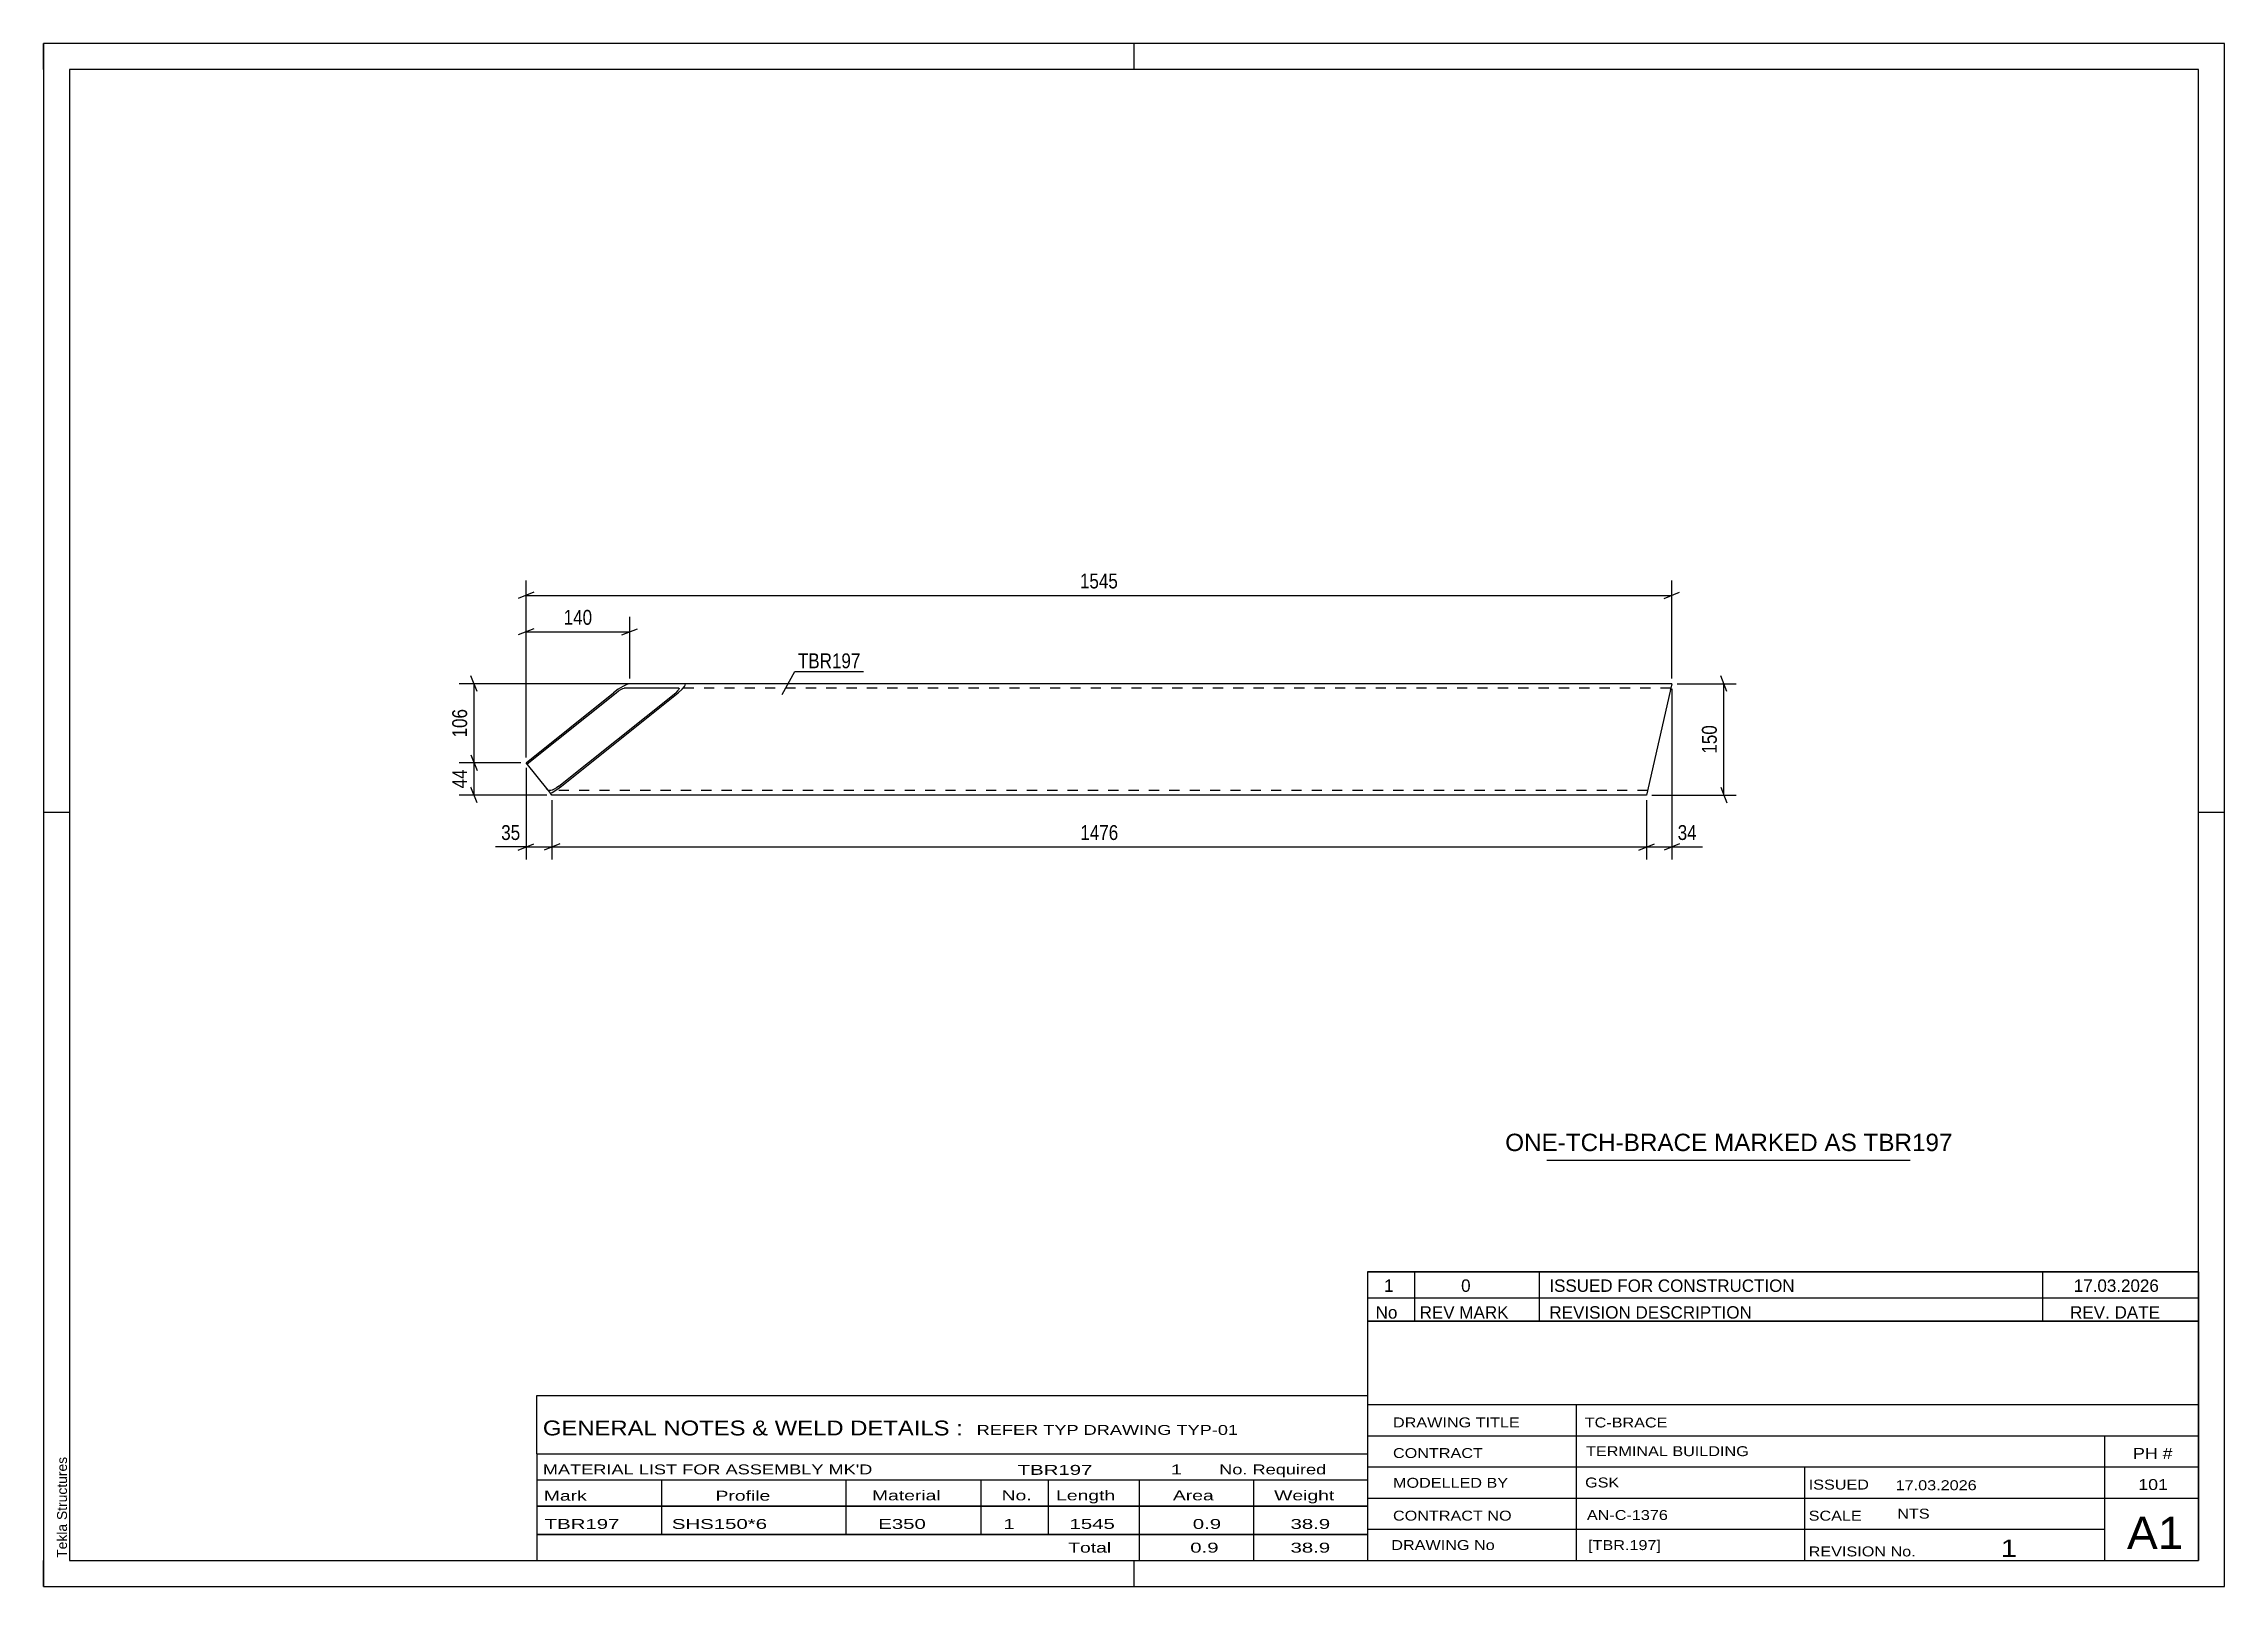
# Model space of a CAD drawing. Header units: millimetres. Extents: x 0 to 420, y 0 to 297.
import ezdxf

# ---------------------------------------------------------------- set-up
doc = ezdxf.new("R2010")
doc.units = ezdxf.units.MM
doc.linetypes.add('DXK_LINE_DOT2', pattern=[3.9198, 1.9599, -1.9599])
doc.styles.add('Arial', font='arial.ttf', dxfattribs={"height": 0.2})
doc.styles.add('Arial Narrow', font='ARIALN.TTF', dxfattribs={"height": 0.2})

# ---------------------------------------------------------------- blocks, each defined once
blk = doc.blocks.new('Unknown-580739674-1161')
at = {"color": 5, "linetype": 'Continuous'}
for p, q in [((420, 297), (0, 297)), ((0, 297), (0, 0)), ((0, 292), (0, 297)), ((210, 292), (210, 297)), ((420, 0), (420, 297)), ((415, 292), (5, 292)), ((5, 292), (5, 5)), ((415, 5), (415, 292)), ((5, 149), (0, 149)), ((420, 149), (415, 149)), ((0, 0), (0, 5)), ((5, 5), (415, 5)), ((210, 0), (210, 5)), ((0, 0), (420, 0))]:
    blk.add_line(p, q, dxfattribs=at)
at = {"color": 174, "linetype": 'Continuous', "style": 'Arial'}
blk.add_text('Tekla Structures', height=1.9102, rotation=90, dxfattribs=at).set_placement((4.5, 5.5))
blk = doc.blocks.new('Part-580739674-1715 - 1709')
at = {"color": 2, "linetype": 'Continuous'}
for p, q in [((110.65, 172.71), (109.75, 172.05)), ((110.25, 172.05), (110.7, 172.38)), ((111.56, 173.26), (110.65, 172.71)), ((110.7, 172.38), (111.16, 172.66)), ((111.16, 172.66), (111.55, 172.84)), ((111.55, 172.84), (111.82, 172.91)), ((112.35, 173.64), (111.56, 173.26)), ((122.31, 172.91), (111.82, 172.91)), ((112.89, 173.77), (112.35, 173.64)), ((313.59, 173.77), (112.89, 173.77)), ((122.11, 172.38), (121.73, 172.05)), ((122.35, 172.66), (122.11, 172.38)), ((122.23, 172.05), (122.98, 172.71)), ((122.31, 172.91), (122.42, 172.84)), ((122.42, 172.84), (122.35, 172.66)), ((122.98, 172.71), (123.46, 173.26)), ((123.6, 173.64), (123.38, 173.77)), ((123.46, 173.26), (123.6, 173.64)), ((313.59, 173.77), (308.73, 152.34)), ((92.91, 158.57), (109.75, 172.05)), ((93.1, 158.33), (110.25, 172.05)), ((99.25, 154.05), (121.73, 172.05)), ((99.75, 154.05), (122.23, 172.05)), ((97.16, 153.26), (92.91, 158.57)), ((97.16, 153.26), (97.21, 153.2)), ((97.68, 153.2), (97.21, 153.2)), ((97.62, 152.69), (97.21, 153.2)), ((97.62, 152.69), (97.94, 152.84)), ((97.9, 152.34), (97.62, 152.69)), ((97.95, 153.26), (97.68, 153.2)), ((308.73, 152.34), (97.9, 152.34)), ((97.94, 152.84), (98.85, 153.4)), ((98.34, 153.45), (97.95, 153.26)), ((98.8, 153.72), (98.34, 153.45)), ((99.25, 154.05), (98.8, 153.72)), ((98.85, 153.4), (99.75, 154.05))]:
    blk.add_line(p, q, dxfattribs=at)
at = {"color": 7, "linetype": 'DXK_LINE_DOT2'}
for p, q in [((313.39, 172.91), (122.31, 172.91)), ((313.35, 172.71), (313.38, 172.84)), ((313.38, 172.84), (313.35, 172.71)), ((313.38, 172.84), (313.39, 172.91)), ((313.39, 172.91), (313.38, 172.84)), ((97.01, 153.45), (96.79, 153.72)), ((97.05, 153.4), (97.01, 153.45)), ((97.21, 153.2), (97.16, 153.26)), ((97.79, 152.47), (97.62, 152.69)), ((308.92, 153.2), (97.68, 153.2))]:
    blk.add_line(p, q, dxfattribs=at)
blk = doc.blocks.new('StraightDimension-580739674-1777 - 1709')
at = {"color": 7, "linetype": 'Continuous'}
for p, q in [((313.59, 172.77), (313.59, 139.94)), ((308.73, 151.34), (308.73, 139.94)), ((307.23, 141.74), (310.23, 142.94)), ((315.09, 142.94), (312.09, 141.74)), ((308.73, 142.34), (313.59, 142.34))]:
    blk.add_line(p, q, dxfattribs=at)
at = {"color": 0}
blk.add_wipeout([(318.97, 143.09), (318.97, 147.29), (314.11, 147.29), (314.11, 143.09)], dxfattribs=at)
at = {"color": 7, "linetype": 'Continuous'}
blk.add_line((313.59, 142.34), (319.49, 142.34), dxfattribs=at)
blk.add_line((313.59, 142.34), (319.49, 142.34), dxfattribs=at)
at = {"color": 3, "style": 'Arial Narrow'}
blk.add_text('34', height=2.863, dxfattribs=at).set_placement((314.71, 143.69))
blk = doc.blocks.new('StraightDimension-580739674-1779 - 1709')
at = {"color": 7, "linetype": 'Continuous'}
for p, q in [((92.91, 157.57), (92.91, 139.94)), ((97.9, 151.34), (97.9, 139.94)), ((91.41, 141.74), (94.41, 142.94)), ((99.4, 142.94), (96.4, 141.74)), ((92.91, 142.34), (97.9, 142.34))]:
    blk.add_line(p, q, dxfattribs=at)
at = {"color": 0}
blk.add_wipeout([(92.38, 143.09), (92.38, 147.29), (87.53, 147.29), (87.53, 143.09)], dxfattribs=at)
at = {"color": 7, "linetype": 'Continuous'}
blk.add_line((92.91, 142.34), (87, 142.34), dxfattribs=at)
blk.add_line((92.91, 142.34), (87, 142.34), dxfattribs=at)
at = {"color": 3, "style": 'Arial Narrow'}
blk.add_text('35', height=2.863, dxfattribs=at).set_placement((88.13, 143.69))
blk = doc.blocks.new('StraightDimension-580739674-1757 - 1709')
at = {"color": 7, "linetype": 'Continuous'}
for p, q in [((123.38, 173.77), (80.06, 173.77)), ((83.51, 172.27), (82.31, 175.27)), ((82.91, 158.57), (82.91, 173.77)), ((82.31, 160.07), (83.51, 157.07)), ((91.91, 158.57), (80.06, 158.57))]:
    blk.add_line(p, q, dxfattribs=at)
at = {"color": 0}
blk.add_wipeout([(82.16, 169.51), (77.96, 169.51), (77.96, 162.83), (82.16, 162.83)], dxfattribs=at)
at = {"color": 3, "style": 'Arial Narrow'}
blk.add_text('106', height=2.863, rotation=90.0002, dxfattribs=at).set_placement((81.56, 163.43))
blk = doc.blocks.new('StraightDimension-580739674-1770 - 1709')
at = {"color": 7, "linetype": 'Continuous'}
for p, q in [((314.59, 173.77), (325.99, 173.77)), ((324.19, 172.27), (322.99, 175.27)), ((323.59, 152.34), (323.59, 173.77)), ((309.73, 152.34), (325.99, 152.34)), ((322.99, 153.84), (324.19, 150.84))]:
    blk.add_line(p, q, dxfattribs=at)
at = {"color": 0}
blk.add_wipeout([(322.84, 166.39), (318.64, 166.39), (318.64, 159.71), (322.84, 159.71)], dxfattribs=at)
at = {"color": 3, "style": 'Arial Narrow'}
blk.add_text('150', height=2.863, rotation=90.0002, dxfattribs=at).set_placement((322.24, 160.31))
blk = doc.blocks.new('StraightDimension-580739674-1758 - 1709')
at = {"color": 7, "linetype": 'Continuous'}
for p, q in [((82.31, 160.07), (83.51, 157.07)), ((91.91, 158.57), (80.06, 158.57)), ((82.91, 152.34), (82.91, 158.57)), ((96.9, 152.34), (80.06, 152.34)), ((83.51, 150.84), (82.31, 153.84))]:
    blk.add_line(p, q, dxfattribs=at)
at = {"color": 0}
blk.add_wipeout([(82.16, 157.88), (77.96, 157.88), (77.96, 153.03), (82.16, 153.03)], dxfattribs=at)
at = {"color": 3, "style": 'Arial Narrow'}
blk.add_text('44', height=2.863, rotation=90.0002, dxfattribs=at).set_placement((81.56, 153.63))
blk = doc.blocks.new('StraightDimension-580739674-1778 - 1709')
at = {"color": 7, "linetype": 'Continuous'}
for p, q in [((97.9, 151.34), (97.9, 139.94)), ((308.73, 151.34), (308.73, 139.94)), ((99.4, 142.94), (96.4, 141.74)), ((307.23, 141.74), (310.23, 142.94)), ((97.9, 142.34), (308.73, 142.34))]:
    blk.add_line(p, q, dxfattribs=at)
at = {"color": 0}
blk.add_wipeout([(207.57, 143.09), (207.57, 147.29), (199.06, 147.29), (199.06, 143.09)], dxfattribs=at)
at = {"color": 3, "style": 'Arial Narrow'}
blk.add_text('1476', height=2.863, dxfattribs=at).set_placement((199.66, 143.69))
blk = doc.blocks.new('StraightDimension-580739674-1793 - 1709')
at = {"color": 7, "linetype": 'Continuous'}
for p, q in [((92.91, 159.57), (92.91, 193.62)), ((313.59, 174.77), (313.59, 193.62)), ((94.41, 191.37), (91.41, 190.17)), ((92.91, 190.77), (313.59, 190.77)), ((312.09, 190.17), (315.09, 191.37))]:
    blk.add_line(p, q, dxfattribs=at)
at = {"color": 0}
blk.add_wipeout([(207.5, 191.52), (207.5, 195.72), (198.99, 195.72), (198.99, 191.52)], dxfattribs=at)
at = {"color": 3, "style": 'Arial Narrow'}
blk.add_text('1545', height=2.863, dxfattribs=at).set_placement((199.59, 192.12))
blk = doc.blocks.new('StraightDimension-580739674-2004 - 1709')
at = {"color": 7, "linetype": 'Continuous'}
for p, q in [((92.91, 159.57), (92.91, 186.62)), ((112.89, 174.77), (112.89, 186.62)), ((94.41, 184.37), (91.41, 183.17)), ((92.91, 183.77), (112.89, 183.77)), ((111.39, 183.17), (114.39, 184.37))]:
    blk.add_line(p, q, dxfattribs=at)
at = {"color": 0}
blk.add_wipeout([(106.24, 184.52), (106.24, 188.72), (99.56, 188.72), (99.56, 184.52)], dxfattribs=at)
at = {"color": 3, "style": 'Arial Narrow'}
blk.add_text('140', height=2.863, dxfattribs=at).set_placement((100.16, 185.12))
blk = doc.blocks.new('Unknown-580739674-2089')
at = {"color": 7, "linetype": 'Continuous'}
for p, q in [((255, 51.05), (255, 5)), ((255, 51.05), (415, 51.05)), ((415, 51), (415, 5)), ((255, 35), (415, 35)), ((295.14, 35), (295.14, 5)), ((255, 29), (415, 29)), ((397, 5.05), (397, 29.05)), ((255, 23), (415, 23)), ((339.14, 23), (339.14, 5)), ((255, 17), (415, 17)), ((255, 11), (397, 11)), ((255, 5), (415, 5))]:
    blk.add_line(p, q, dxfattribs=at)
at = {"color": 7, "style": 'Arial Narrow'}
for s, height, width, p in [('DRAWING TITLE', 1.9089, 1.425378, (259.88, 30.61)), ('TC-BRACE', 1.909, 1.425378, (296.81, 30.59)), ('CONTRACT', 1.909, 1.425378, (259.88, 24.71)), ('TERMINAL BUILDING', 1.9089, 1.425378, (297.06, 25.07)), ('MODELLED BY', 1.9089, 1.425378, (259.88, 18.98)), ('GSK', 1.909, 1.425378, (296.88, 19.04)), ('ISSUED', 1.909, 1.425378, (339.94, 18.64)), ('17.03.2026', 1.909, 1.425378, (356.69, 18.52)), ('CONTRACT NO', 1.9089, 1.425378, (259.88, 12.66)), ('AN-C-1376', 1.909, 1.425378, (297.23, 12.78)), ('SCALE', 1.909, 1.425378, (339.94, 12.65)), ('A1', 6.204, 1.25, (401.24, 7.2)), ('DRAWING No', 1.909, 1.425378, (259.56, 7)), ('[TBR.197]', 1.909, 1.425378, (297.46, 6.99)), ('1', 3.34, 1.5, (376.91, 5.68)), ('REVISION No.', 1.9089, 1.425378, (339.94, 5.77))]:
    blk.add_text(s, height=height, dxfattribs=dict(at, width=width)).set_placement(p)
at = {"color": 7, "linetype": 'Continuous', "style": 'Arial Narrow'}
for s, height, width, p in [('PH #', 2.1, 1.42538, (402.4, 24.55)), ('101', 2.1, 1.42538, (403.41, 18.55)), ('NTS', 1.909, 1.425378, (357, 13.05))]:
    blk.add_text(s, height=height, dxfattribs=dict(at, width=width)).set_placement(p)
blk = doc.blocks.new('Unknown-580739674-2090')
at = {"color": 7, "linetype": 'Continuous'}
for p, q in [((255, 60.55), (415, 60.55)), ((415, 60.55), (255, 60.55)), ((255, 60.55), (255, 55.55)), ((264, 60.55), (264, 55.55)), ((288, 60.55), (288, 55.55)), ((385, 60.55), (385, 55.55)), ((415, 60.55), (415, 55.55)), ((255, 55.55), (415, 55.55)), ((255, 55.55), (255, 51.05)), ((255, 55.55), (415, 55.55)), ((264, 55.55), (264, 51.05)), ((288, 55.55), (288, 51.05)), ((385, 55.55), (385, 51.05)), ((415, 55.55), (415, 51.05)), ((415, 51.05), (255, 51.05))]:
    blk.add_line(p, q, dxfattribs=at)
at = {"color": 7, "linetype": 'Continuous', "style": 'Arial Narrow'}
for s, height, width, p in [('1', 2.39, 1.196471, (258.16, 56.7)), ('0', 2.39, 1.196471, (273, 56.7)), ('ISSUED FOR CONSTRUCTION', 2.3861, 1.196471, (290, 56.7)), ('17.03.2026', 2.386, 1.196471, (391, 56.7)), ('No', 2.386, 1.2, (256.54, 51.55)), ('REV MARK', 2.386, 1.2, (265, 51.55)), ('REVISION DESCRIPTION', 2.3861, 1.2, (290, 51.55)), ('REV. DATE', 2.386, 1.2, (390.28, 51.55))]:
    blk.add_text(s, height=height, dxfattribs=dict(at, width=width)).set_placement(p)
blk = doc.blocks.new('Unknown-580739674-2091')
at = {"color": 7, "linetype": 'Continuous'}
for p, q in [((95, 36.75), (255, 36.75)), ((95, 25.5), (95, 36.75)), ((255, 36.75), (255, 25.5)), ((95, 25.5), (255, 25.5)), ((95, 25.5), (95, 20.5)), ((255, 25.5), (255, 20.5)), ((95, 20.5), (255, 20.5)), ((95, 20.5), (95, 15.5)), ((119, 20.5), (119, 15.5)), ((154.5, 20.5), (154.5, 15.5)), ((180.5, 20.5), (180.5, 15.5)), ((193.5, 20.5), (193.5, 15.5)), ((211, 20.5), (211, 15.5)), ((233, 20.5), (233, 15.5)), ((255, 20.5), (255, 15.5)), ((95, 15.5), (255, 15.5)), ((95, 15.45), (95, 10.05)), ((95, 15.45), (255, 15.45)), ((119, 15.5), (119, 10)), ((154.5, 15.5), (154.5, 10)), ((180.5, 15.5), (180.5, 10)), ((193.5, 15.5), (193.5, 10)), ((211, 15.5), (211, 10)), ((233, 15.5), (233, 10)), ((255, 15.45), (255, 10.05)), ((95, 10.05), (255, 10.05)), ((95, 10), (255, 10)), ((95, 10), (95, 5)), ((211, 10), (211, 5)), ((233, 10), (233, 5)), ((255, 10), (255, 5)), ((95, 5), (255, 5))]:
    blk.add_line(p, q, dxfattribs=at)
at = {"color": 7, "style": 'Arial Narrow'}
for s, height, width, p in [('GENERAL NOTES & WELD DETAILS :', 2.8633, 1.4, (96.15, 29.06)), ('REFER TYP DRAWING TYP-01', 1.9089, 1.6, (179.7, 29.16)), ("MATERIAL LIST FOR ASSEMBLY MK'D", 1.9089, 1.6, (96.15, 21.56)), ('TBR197', 1.909, 1.794707, (187.59, 21.47)), ('1', 1.91, 1.794707, (217.08, 21.56)), ('No. Required', 1.9089, 1.6, (226.41, 21.56)), ('Mark', 1.909, 1.7, (96.34, 16.5)), ('Profile', 1.909, 1.7, (129.41, 16.5)), ('Material', 1.909, 1.7, (159.54, 16.56)), ('No.', 1.909, 1.7, (184.5, 16.56)), ('Length', 1.909, 1.7, (195, 16.56)), ('Area', 1.909, 1.7, (217.5, 16.56)), ('Weight', 1.909, 1.7, (237, 16.56))]:
    blk.add_text(s, height=height, dxfattribs=dict(at, width=width)).set_placement(p)
at = {"color": 7, "linetype": 'Continuous', "style": 'Arial Narrow'}
for s, height, width, p in [('TBR197', 1.909, 1.794707, (96.5, 11.06)), ('SHS150*6', 1.909, 1.794707, (121, 11.06)), ('E350', 1.909, 1.794707, (160.74, 11.06)), ('1', 1.91, 1.794707, (184.86, 11.06)), ('1545', 1.909, 1.794707, (197.58, 11.06)), ('0.9', 1.909, 1.794707, (221.32, 11.06)), ('38.9', 1.909, 1.794707, (240.14, 11.06)), ('Total', 1.909, 1.7, (197.33, 6.5)), ('0.9', 1.909, 1.794707, (220.83, 6.5)), ('38.9', 1.909, 1.794707, (240.14, 6.5))]:
    blk.add_text(s, height=height, dxfattribs=dict(at, width=width)).set_placement(p)
blk = doc.blocks.new('Unknown-580739674-2092')
at = {"color": 7, "linetype": 'Continuous'}
blk.add_line((289.5, 82.05), (359.5, 82.05), dxfattribs=at)
at = {"color": 7, "style": 'Arial'}
blk.add_text('ONE-TCH-BRACE MARKED AS TBR197', height=3.3428, dxfattribs=at).set_placement((281.49, 83.8))
blk = doc.blocks.new('Mark-580739674-1749 - 1709')
at = {"color": 0}
blk.add_wipeout([(157.33, 176.75), (157.33, 179.75), (145.27, 179.75), (145.27, 176.75)], dxfattribs=at)
blk.add_wipeout([(157.33, 176.75), (157.33, 179.75), (145.27, 179.75), (145.27, 176.75)], dxfattribs=at)
at = {"color": 30, "linetype": 'Continuous'}
for p, q in [((142.22, 171.72), (144.67, 176.15)), ((144.67, 176.15), (157.93, 176.15))]:
    blk.add_line(p, q, dxfattribs=at)
at = {"color": 3, "style": 'Arial Narrow'}
blk.add_text('TBR197', height=2.863, dxfattribs=at).set_placement((145.27, 176.75))

msp = doc.modelspace()

# ---------------------------------------------------------------- block references
for name in ['Unknown-580739674-1161', 'Part-580739674-1715 - 1709', 'Unknown-580739674-2092', 'Unknown-580739674-2090', 'Unknown-580739674-2089', 'Unknown-580739674-2091']:
    msp.add_blockref(name, (0, 0))

# ---------------------------------------------------------------- next in the draw order: block references
for name in ['StraightDimension-580739674-1777 - 1709', 'StraightDimension-580739674-1779 - 1709']:
    msp.add_blockref(name, (0, 0))

# ---------------------------------------------------------------- next in the draw order: block references
for name in ['StraightDimension-580739674-1757 - 1709', 'StraightDimension-580739674-1770 - 1709']:
    msp.add_blockref(name, (0, 0))

# ---------------------------------------------------------------- next in the draw order: block references
msp.add_blockref('StraightDimension-580739674-1758 - 1709', (0, 0))

# ---------------------------------------------------------------- next in the draw order: block references
for name in ['StraightDimension-580739674-1793 - 1709', 'StraightDimension-580739674-1778 - 1709']:
    msp.add_blockref(name, (0, 0))

# ---------------------------------------------------------------- next in the draw order: block references
for name in ['StraightDimension-580739674-2004 - 1709', 'Mark-580739674-1749 - 1709']:
    msp.add_blockref(name, (0, 0))

doc.saveas('drawing.dxf')
